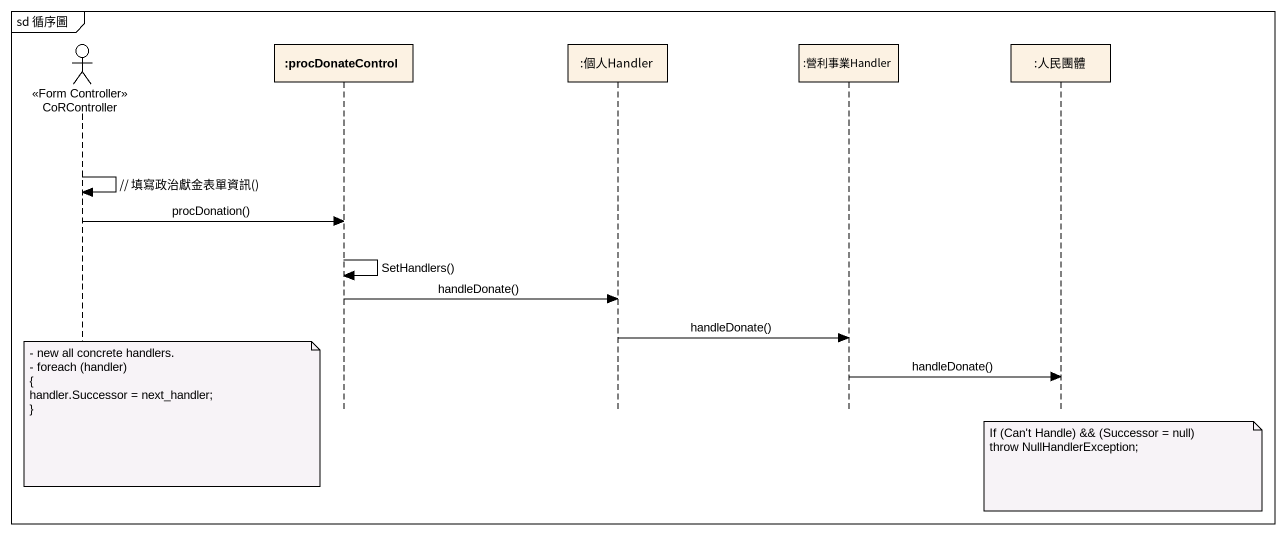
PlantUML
@startuml
mainframe sd 循序圖
hide footbox
actor CoRController <<Form Controller>>
participant ":procDonateControl" as procDonateControl
participant ":個人Handler" as 個人Handler
participant ":營利事業Handler" as 營利事業Handler
participant ":人民團體" as 人民團體

CoRController -> CoRController : // 填寫政治獻金表單資訊()
CoRController -> procDonateControl : procDonation()
procDonateControl -> procDonateControl : SetHandlers()
procDonateControl -> 個人Handler : handleDonate()
個人Handler -> 營利事業Handler : handleDonate()
營利事業Handler -> 人民團體 : handleDonate()
note over CoRController
  - new all concrete handlers.
  - foreach (handler)
  {
  handler.Successor = next_handler;
  ~}
end note
note over 人民團體
  If (Can't Handle) && (Successor = null)
  throw NullHandlerException;
end note
@enduml
